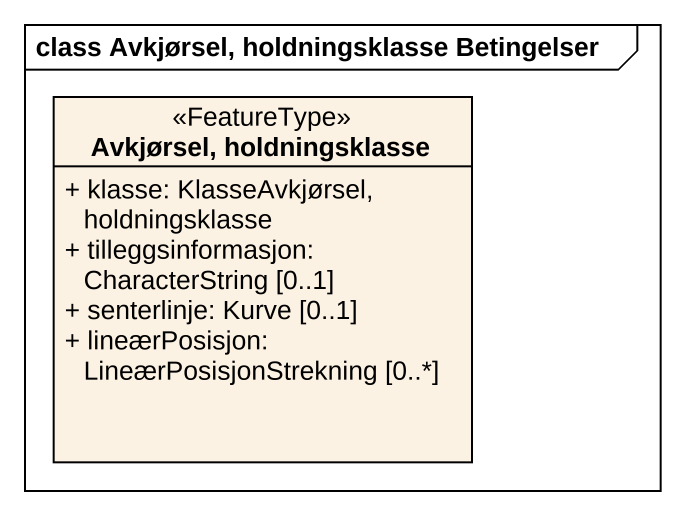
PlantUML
@startuml
mainframe class Avkjørsel, holdningsklasse Betingelser
hide circle
hide empty members
skinparam classAttributeIconSize 0
class "Avkjørsel, holdningsklasse" as Avkjørsel_holdningsklasse <<FeatureType>> {
  + klasse: KlasseAvkjørsel, holdningsklasse
  + tilleggsinformasjon: CharacterString [0..1]
  + senterlinje: Kurve [0..1]
  + lineærPosisjon: LineærPosisjonStrekning [0..*]
}
@enduml
